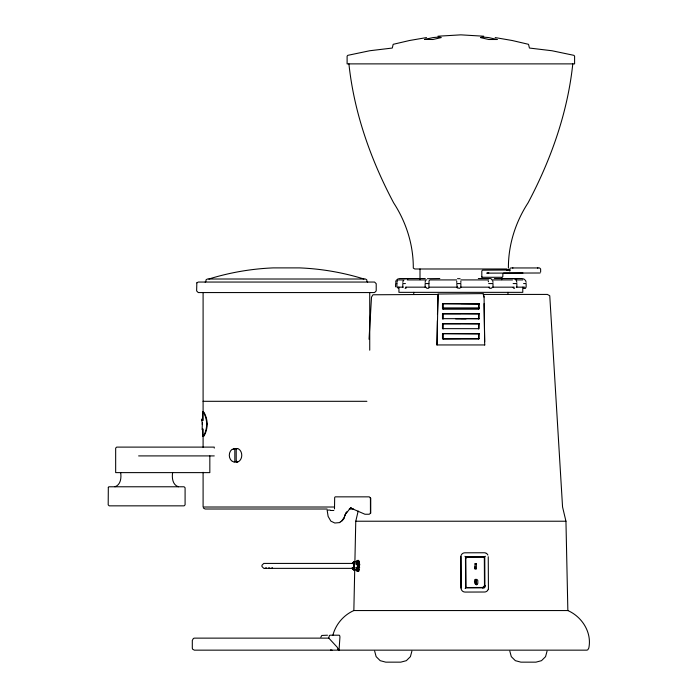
<?xml version="1.0" encoding="UTF-8"?>
<svg xmlns="http://www.w3.org/2000/svg" width="697" height="697" viewBox="0 0 697 697"><rect width="100%" height="100%" fill="white"/><g stroke="black" fill="none" stroke-linecap="round" stroke-linejoin="round"><path stroke-width="1.05" d="M479.231 333.628L442.482 333.628L442.482 338.62L443.196 338.942L478.508 338.942L478.517 333.95L479.231 333.628L479.118 338.664M478.508 328.958L478.517 323.974L479.231 323.652L479.118 328.688L442.482 328.635L442.482 323.652L479.231 323.652M479.231 313.667L478.517 313.99L478.508 318.982L479.231 318.66L442.482 318.66L442.482 313.667L479.231 313.667L479.118 318.712L460.856 318.564M479.231 303.692L442.482 303.692L442.482 308.684L443.196 308.998L478.508 308.998L478.517 304.014L479.231 303.692L479.118 308.727M474.884 566.739L474.857 568.804L476.46 568.996L476.251 563.646M475.127 568.996L474.918 563.646M202.078 424.307L202.147 421.981M437.376 320.62L437.002 344.998L438.056 294.029L483.256 293.603L484.084 296.939L484.703 344.998M437.463 314.513L438.108 294.779M332.896 635.202C335.701 624.373 343.621 615.059 353.849 610.555L354.721 569.649M354.886 562.122L355.766 521.225L358.18 511.04M475.842 579.338C472.723 580.357 475.511 587.484 477.776 583.555A29.64 29.379 80.7 0 0 477.767 580.444L476.992 579.442L475.572 579.381M353.222 562.514C354.721 563.795 353.597 572.132 352.412 567.68M352.351 563.42L353.675 561.869L356.028 561.869L356.341 562.409C358.075 562.2 358.075 569.588 356.341 569.379L356.028 569.911L353.675 569.911L352.203 567.646M475.79 580.47C476.426 589.122 475.955 578.554 476.26 580.183M476.06 580.427L476.103 583.842L475.894 580.244M485.94 553.122A3.999 3.964 80.7 0 0 484.267 552.756L464.794 552.808A3.999 3.964 80.7 0 0 460.909 556.11L461.048 588.085A3.999 3.964 80.7 0 0 465.038 592.067L484.485 592.014A3.999 3.964 80.7 0 0 487.281 590.838M369.035 339.282L371.518 297.096L372.982 294.779L438.465 294.422M329.35 635.464L328.81 638.13L337.121 647.121L339.038 650.153L339.927 637.197A1.995 0.767 -90 0 0 339.16 635.202L329.899 635.202M502.886 273.895L502.807 276.7L502.067 277.284L482.097 277.284L481.836 276.761M352.673 563.376L353.196 562.427M353.405 568.987L353.675 569.911M357.204 568.83L357.622 566.042M202.566 420.474L202.566 411.927L203.454 412.345C207.741 419.655 207.741 428.76 203.454 436.069L202.566 436.488L202.566 429.012M203.097 411.927L203.968 412.345C208.22 419.655 208.22 428.76 203.968 436.069L203.097 436.488M232.606 449.338L233.565 448.563L237.677 448.563A6.944 5.506 -90 0 1 241.763 455.272A6.944 5.506 -90 0 1 237.677 461.98L236.414 461.98L236.283 461.205M356.489 562.252L357.483 560.414M357.021 570.86L358.755 571.357L359.678 564.422L358.755 560.414L357.239 560.484L356.515 562.07M572.786 63.88C567.646 112.696 550.97 159.665 528.056 202.862C515.44 222.282 508.261 244.9 508.409 268.118M425.144 282.407L425.379 280.847M334.49 508.906L334.673 497.501L335.205 496.848L369.41 496.848M353.893 565.746L354.573 563.882L356.934 563.882L357.204 562.949M370.447 513.062L370.429 498.25M370.22 513.14L370.09 513.698L370.734 512.87L370.734 498.582L370.011 497.397L370.316 498.059M370.499 498.651L370.638 497.963M357.021 560.919L358.153 560.414M320.838 637.197L321.787 635.464L327.485 635.202M402.796 282.355L403.241 280.621M202.104 429.674L202.322 424.63M411.892 651.155L410.402 656.652L406.342 660.678L400.792 662.15L385.755 662.15L380.205 660.678L376.145 656.652L374.664 651.155M547.049 651.155L545.559 656.652L541.499 660.678L535.958 662.15L520.912 662.15L515.362 660.678L511.302 656.652L509.821 651.155M202.208 419.115L201.903 420.971M395.574 282.329L396.096 280.543L397.778 279.018L399.729 278.539L425.266 278.539M344.762 515.824L345.973 513.018L343.717 518.795L342.131 520.781L342.035 520.302M357.639 560.919C359.582 562.941 357.97 568.891 358.153 571.357M352.551 563.446L352.708 562.984M344.414 516.808L343.717 518.795L342.541 519.666M406.517 287.303L405.898 288.305L405.07 288.305M345.163 514.891L345.973 513.018M347.062 511.485L346.156 513.375L350.635 507.782M466.04 587.397L465.152 588.416M353.675 561.869L353.405 562.801M352.778 567.907L352.508 568.83M352.978 567.933L352.708 568.865M358.162 562.252L359.338 561.887M342.131 520.781L343.551 518.402M352.577 562.801L353.614 562.836L353.884 561.904L352.778 562.836M465.944 557.6L465.518 558.811L465.875 557.339L464.977 556.284M429.483 287.303L428.42 288.305L426.982 288.305M491.786 287.905L492.23 287.303M353.475 568.83L354.573 567.907L356.934 567.907M357.134 568.987L356.028 569.911M525.503 288.253L526.13 287.033L526.13 283.566L523.595 283.566M236.213 461.771L236.213 448.772L237.677 448.563M201.973 418.967L201.938 421.058M509.925 268.467L510.823 267.953L539.6 267.953L540.637 268.99L540.637 272.1M397.926 280.185L396.915 281.91L396.915 287.164L403.354 287.164M485.286 556.223L484.127 557.286M231.97 449.382C228.398 452.196 228.398 458.347 231.97 461.17M349.406 509.028L351.305 507.66M341.513 521.199L340.284 522.036L340.267 521.495M271.29 568.36L272.44 567.698M202.566 436.488L203.472 435.965M265.113 568.36L266.263 567.698M358.476 564.553L359.678 564.422M114.935 486.776C120.773 484.798 121.452 477.837 120.668 472.618M478.508 308.998L479.231 308.684L442.482 308.684M478.508 338.942L479.231 338.62L442.482 338.62M514.578 288.305L513.75 288.305L513.14 287.303M208.891 279.009C229.766 272.51 251.46 268.772 273.302 267.892L299.527 267.892C321.369 268.772 343.063 272.51 363.939 279.009M404.948 279.018L406.639 278.539M407.004 279.018L408.695 278.539M205.127 282.05L205.798 281.658L206.103 279.758L207.401 279.009L365.437 279.009L366.727 279.758L367.031 281.658L367.702 282.05M427.418 278.695L439.807 278.539M339.918 522.567L334.839 523.02L330.857 521.138L328.121 516.399L327.137 510.082L330.239 510.082M356.664 561.93L357.5 561.887M457.52 278.695L460.072 278.695M491.167 288.305L489.73 288.305L488.667 287.303M237.677 461.98L233.565 461.98L232.606 461.205M474.927 579.669L475.493 579.451M475.833 580.305L476.426 580.279M475.877 583.851L476.434 583.711M476.399 584.713L477.027 584.565M426.512 37.586L409.522 40.504L393.178 44.32L392.28 48.049L369.75 50.742L347.759 55.351L347.106 56.196L347.106 63.88L574.598 63.88L574.598 56.196L573.945 55.351L551.954 50.742L529.432 48.049L528.526 44.32L512.182 40.504L495.201 37.586M488.832 272.815L486.741 273.137L540.114 272.997M506.641 270.114L509.786 269.634L509.786 271.063M437.916 36.218L460.856 34.85L483.788 36.218M537.422 267.997L537.945 267.953M442.482 303.692L478.517 304.014M460.856 313.572L442.586 313.72L442.586 318.712M442.482 313.667L478.517 313.99M455.664 318.877L466.049 318.877M460.856 323.547L442.586 323.696L442.482 328.635M442.482 323.652L478.517 323.974M442.482 333.628L478.517 333.95M460.856 338.524L442.586 338.664L442.586 333.68M436.897 344.945L484.816 344.945M503.539 273.137L522.959 272.997M465.439 557.408L466.432 557.408M506.911 268.99L414.802 268.99L413.295 268.118C413.443 244.9 406.264 222.282 393.648 202.862C370.734 159.665 354.059 112.696 348.918 63.88M510.282 270.027L482.481 270.166L481.81 271.063L481.81 277.145M478.334 278.539L490.069 278.539M494.382 278.539L521.975 278.539L523.926 279.018L525.608 280.543L526.13 282.329M398.928 279.915L404.138 279.915M407.231 279.915L426.686 279.915M456.579 279.915L429.892 279.915L429.021 280.917L428.882 287.164L457.746 287.164M460.856 279.915L488.614 279.915M491.812 279.915L512.513 279.915M515.51 279.915L522.776 279.915M396.837 283.566L395.574 283.566L395.574 286.85M405.419 283.566L402.796 283.566L402.796 287.077M428.847 283.566L425.144 283.566L425.144 287.242M488.667 283.566L492.997 283.566L492.997 287.242M513.14 283.566L516.852 283.566L516.852 287.077M405.48 287.164L425.832 287.164M460.856 287.164L489.738 287.164M492.823 287.164L514.194 287.164M516.224 287.164L524.789 287.164M524.867 288.445L523.595 288.445L523.595 287.303M442.464 307.908L479.248 307.908M203.097 401.306L366.892 401.306M207.026 424.203L207.506 424.203M138.625 455.908L214.258 455.908M334.543 507.015L203.097 507.015L203.097 472.296M327.067 509.01L205.118 509.01L203.367 508.017M349.284 509.01L353.597 509.01M330.683 510.483L333.837 510.483M369.41 514.247L364.932 514.247L350.478 507.956M355.766 521.225L565.947 521.225L567.855 610.555C581.995 616.749 592.067 632.379 588.808 648.079L587.763 649.874L586.717 650.153L194.324 650.153L192.572 649.151L192.302 648.158L192.302 640.438L193.383 638.435L194.454 638.13L328.81 638.13M354.233 563.42L263.78 563.42L261.967 565.223L261.967 566.548L263.78 568.36L354.233 568.36M475.188 563.829L476.521 563.829M359.678 567.349L358.476 567.219M357.5 569.893L356.489 569.527M359.338 569.893L358.162 569.527M357.073 571.104L357.639 570.86M353.849 610.555L567.855 610.555M460.856 303.596L479.118 303.735M484.284 585.741L485.443 585.855M512.478 267.953L513.001 267.997M330.483 649.979L332.051 650.153M515.066 278.539L516.756 279.018M513.009 278.539L515.013 279.157M484.075 586.543L485.138 587.057M442.482 318.66L443.196 318.982L443.196 313.99M490.732 278.695L491.673 279.157M178.345 486.776C172.507 484.798 171.819 477.837 172.612 472.618M337.548 649.151L339.038 650.153M202.566 411.927L203.472 412.45M268.815 567.698L269.966 568.36M356.028 561.869L357.134 562.801M354.573 563.882L353.475 562.949M483.5 587.135L484.171 588.041M352.778 569.022L353.884 569.946L353.614 569.022L352.577 568.987M425.919 287.303L426.355 287.905M482.707 587.344L482.977 588.364M488.179 281.1L488.536 281.754M356.934 563.882L357.622 565.746M354.573 567.907L353.893 566.042M357.909 560.484L358.816 567.332L357.909 571.287L357.239 571.287L356.515 569.71M516.407 280.621L516.852 282.355M565.947 521.225L562.557 506.963L549.759 295.746L547.354 294.422L483.239 294.422L483.971 297.096M370.499 512.783L370.638 513.384M492.762 280.847L492.997 282.407M236.213 448.772L236.283 449.338M202.461 422.818L202.496 423.541M484.075 303.613L484.659 341.73M488.248 556.746L488.423 588.007A3.999 3.964 80.7 0 1 488.292 589.043M460.874 556.415L461.048 588.085M443.196 304.014L443.196 308.998M443.196 323.974L443.196 328.958M443.196 333.95L443.196 338.942M442.586 303.735L442.586 308.727M522.776 287.164L522.776 292.348L398.928 292.348L398.928 287.164M507.965 292.348L507.965 294.422M501.701 277.537L501.701 279.68M460.856 281.144L460.856 282.485M456.744 281.144L456.744 282.485M420.003 268.99L420.003 279.68M413.739 292.348L413.739 294.422M398.109 287.303L398.109 288.445M369.732 292.566L369.732 350.199M234.828 461.98L234.828 448.563A6.944 5.506 -90 0 0 233.495 449.26M214.258 448.11L214.258 447.108L116.678 447.108L115.667 448.11L115.667 472.618L209.832 472.618L209.832 455.908M203.097 292.566L203.097 420.474M203.097 429.012L203.097 447.335M483.361 587.283A1.002 0.993 80.7 0 1 482.864 587.414M466.598 587.466A1.002 0.993 80.7 0 1 466.101 587.327M488.188 589.374A3.999 3.964 80.7 0 1 487.508 590.577M486.245 553.287A3.999 3.964 80.7 0 1 487.865 555.056M357.178 563.42A2.561 0.584 -90 0 1 357.918 565.886A2.561 0.584 -90 0 1 357.178 568.36M353.022 568.473A2.64 0.68 -90 0 1 352.717 567.794M352.856 563.646A2.64 0.68 -90 0 1 353.022 563.376M356.542 563.35A2.64 0.68 -90 0 1 357.056 563.612M357.195 564.03A2.64 0.68 -90 0 1 357.195 567.759M356.89 568.438A2.64 0.68 -90 0 1 356.542 568.438M352.647 563.612A2.64 0.68 -90 0 1 353.553 564.378A2.64 0.68 -90 0 1 353.431 567.916A2.64 0.68 -90 0 1 352.508 567.759M484.485 585.75L484.267 586.604L482.794 587.475L465.971 587.527L465.805 557.191L484.328 557.138L484.485 585.75M484.912 585.794L484.65 586.796L482.89 587.85L465.648 587.893L465.474 556.807L484.755 556.746L484.912 585.794M196.842 282.86L196.624 290.919L198.27 292.566L374.559 292.566L376.206 290.919L376.206 283.679L374.568 282.05L198.262 282.05L196.842 282.86M108.323 487.273L108.192 504.846L109.202 505.848L184.078 505.848L185.088 504.846L185.088 487.769L184.078 486.776L109.202 486.776L108.323 487.273M460.856 287.303L459.628 288.305L457.249 287.905L456.744 283.566L460.856 283.566L460.856 287.303M424.726 39.415L432.942 39.502L441.236 37.594A8.242 0.854 -4.6 0 0 438.805 37.176A8.242 0.653 -6 0 0 432.985 37.586L424.726 39.415M497.057 39.502L488.763 39.502L480.468 37.594A8.242 0.854 4.6 0 1 482.899 37.176A8.242 0.653 6 0 1 488.719 37.586L497.057 39.502"/></g></svg>
